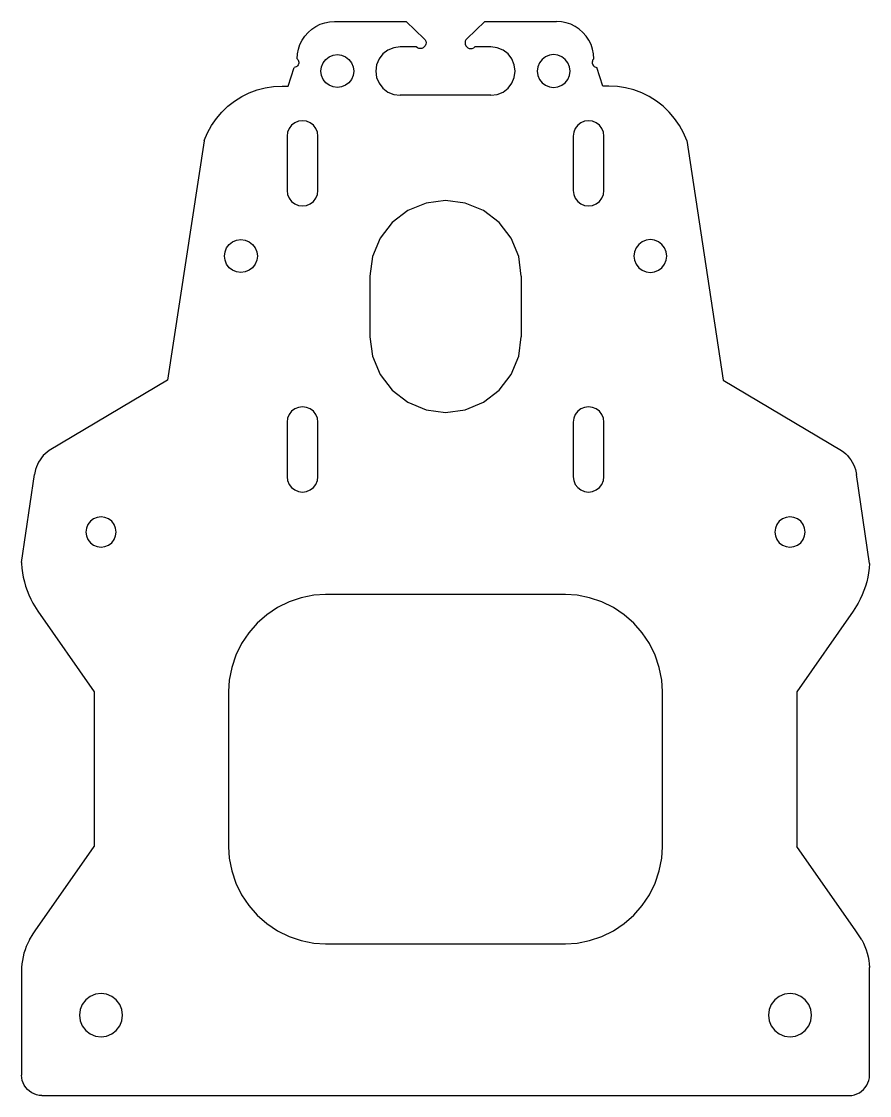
# Model space of a CAD drawing. Header units: millimetres. Extents: x -172 to 172, y -321 to 321.
# Drawn here: x 31.8 to 171.9, y -145.7 to 31.7 of the extents above; entities that cross this region are included whole.
import ezdxf

# ---------------------------------------------------------------- set-up
doc = ezdxf.new("R2010")
doc.units = ezdxf.units.MM

msp = doc.modelspace()

# ---------------------------------------------------------------- linework, layer by layer
for p, q in [((79.16, 29.9), (79.77, 30.43)), ((79.77, 30.43), (80.44, 30.88)), ((80.44, 30.88), (81.16, 31.24)), ((81.16, 31.24), (81.92, 31.5)), ((81.92, 31.5), (82.71, 31.65)), ((82.71, 31.65), (83.52, 31.71)), ((83.52, 31.71), (95.36, 31.71)), ((95.36, 31.71), (98.36, 28.86)), ((108.36, 31.71), (105.36, 28.86)), ((108.36, 31.71), (120.2, 31.71)), ((121, 31.65), (120.2, 31.71)), ((121.79, 31.5), (121, 31.65)), ((122.56, 31.24), (121.79, 31.5)), ((123.28, 30.88), (122.56, 31.24)), ((123.95, 30.43), (123.28, 30.88)), ((124.55, 29.9), (123.95, 30.43)), ((77.83, 27.9), (78.18, 28.63)), ((78.18, 28.63), (78.63, 29.3)), ((78.63, 29.3), (79.16, 29.9)), ((98.36, 28.86), (98.51, 28.66)), ((98.51, 28.66), (98.6, 28.43)), ((98.6, 28.43), (98.64, 28.19)), ((105.11, 28.43), (105.08, 28.19)), ((105.21, 28.66), (105.11, 28.43)), ((105.36, 28.86), (105.21, 28.66)), ((125.09, 29.3), (124.55, 29.9)), ((125.53, 28.63), (125.09, 29.3)), ((125.89, 27.9), (125.53, 28.63)), ((77.41, 26.35), (77.57, 27.14)), ((77.57, 27.14), (77.83, 27.9)), ((92.36, 26.98), (91.53, 26.34)), ((93.32, 27.38), (92.36, 26.98)), ((94.36, 27.51), (93.32, 27.38)), ((97.01, 27.51), (94.36, 27.51)), ((97.21, 27.36), (97.01, 27.51)), ((97.44, 27.27), (97.21, 27.36)), ((97.69, 27.23), (97.44, 27.27)), ((97.93, 27.27), (97.69, 27.23)), ((98.16, 27.36), (97.93, 27.27)), ((98.36, 27.51), (98.16, 27.36)), ((98.51, 27.71), (98.36, 27.51)), ((98.6, 27.94), (98.51, 27.71)), ((98.64, 28.19), (98.6, 27.94)), ((105.08, 28.19), (105.11, 27.94)), ((105.11, 27.94), (105.21, 27.71)), ((105.21, 27.71), (105.36, 27.51)), ((105.36, 27.51), (105.56, 27.36)), ((105.56, 27.36), (105.79, 27.27)), ((105.79, 27.27), (106.03, 27.23)), ((106.03, 27.23), (106.28, 27.27)), ((106.28, 27.27), (106.51, 27.36)), ((106.51, 27.36), (106.7, 27.51)), ((109.36, 27.51), (106.7, 27.51)), ((110.39, 27.38), (109.36, 27.51)), ((111.36, 26.98), (110.39, 27.38)), ((112.19, 26.34), (111.36, 26.98)), ((126.15, 27.14), (125.89, 27.9)), ((126.31, 26.35), (126.15, 27.14)), ((77.36, 25.55), (77.41, 26.35)), ((77.36, 25.55), (77.47, 25.43)), ((77.47, 25.43), (77.55, 25.3)), ((77.55, 25.3), (77.61, 25.15)), ((77.61, 25.15), (77.64, 24.99)), ((77.64, 24.99), (77.63, 24.83)), ((81.38, 24.22), (81.65, 24.87)), ((81.65, 24.87), (82.08, 25.43)), ((82.08, 25.43), (82.64, 25.86)), ((82.64, 25.86), (83.3, 26.14)), ((83.3, 26.14), (84, 26.23)), ((84, 26.23), (84.7, 26.14)), ((84.7, 26.14), (85.36, 25.86)), ((85.36, 25.86), (85.92, 25.43)), ((85.92, 25.43), (86.35, 24.87)), ((86.35, 24.87), (86.62, 24.22)), ((90.89, 25.51), (90.49, 24.55)), ((91.53, 26.34), (90.89, 25.51)), ((112.82, 25.51), (112.19, 26.34)), ((113.22, 24.55), (112.82, 25.51)), ((117.37, 24.87), (117.09, 24.22)), ((117.8, 25.43), (117.37, 24.87)), ((118.36, 25.86), (117.8, 25.43)), ((119.02, 26.14), (118.36, 25.86)), ((119.72, 26.23), (119.02, 26.14)), ((120.42, 26.14), (119.72, 26.23)), ((121.08, 25.86), (120.42, 26.14)), ((121.64, 25.43), (121.08, 25.86)), ((122.07, 24.87), (121.64, 25.43)), ((122.34, 24.22), (122.07, 24.87)), ((126.11, 25.15), (126.08, 24.99)), ((126.08, 24.99), (126.09, 24.83)), ((126.16, 25.3), (126.11, 25.15)), ((126.25, 25.43), (126.16, 25.3)), ((126.36, 25.55), (126.25, 25.43)), ((126.36, 25.55), (126.31, 26.35)), ((75.86, 21.03), (76.88, 24.12)), ((77.04, 24.15), (76.88, 24.12)), ((77.19, 24.21), (77.04, 24.15)), ((77.32, 24.29), (77.19, 24.21)), ((77.44, 24.4), (77.32, 24.29)), ((77.53, 24.53), (77.44, 24.4)), ((77.6, 24.68), (77.53, 24.53)), ((77.63, 24.83), (77.6, 24.68)), ((81.28, 23.51), (81.38, 24.22)), ((81.38, 22.81), (81.28, 23.51)), ((86.62, 24.22), (86.71, 23.51)), ((86.71, 23.51), (86.62, 22.81)), ((90.49, 24.55), (90.36, 23.51)), ((90.36, 23.51), (90.49, 22.48)), ((113.36, 23.51), (113.22, 24.55)), ((113.22, 22.48), (113.36, 23.51)), ((117.09, 24.22), (117, 23.51)), ((117, 23.51), (117.09, 22.81)), ((122.43, 23.51), (122.34, 24.22)), ((122.34, 22.81), (122.43, 23.51)), ((126.09, 24.83), (126.12, 24.68)), ((126.12, 24.68), (126.19, 24.53)), ((126.19, 24.53), (126.28, 24.4)), ((126.28, 24.4), (126.39, 24.29)), ((126.39, 24.29), (126.53, 24.21)), ((126.53, 24.21), (126.67, 24.15)), ((126.67, 24.15), (126.83, 24.12)), ((127.86, 21.03), (126.83, 24.12)), ((81.65, 22.15), (81.38, 22.81)), ((82.08, 21.59), (81.65, 22.15)), ((82.64, 21.16), (82.08, 21.59)), ((85.92, 21.59), (85.36, 21.16)), ((86.35, 22.15), (85.92, 21.59)), ((86.62, 22.81), (86.35, 22.15)), ((90.49, 22.48), (90.89, 21.51)), ((90.89, 21.51), (91.53, 20.68)), ((112.19, 20.68), (112.82, 21.51)), ((112.82, 21.51), (113.22, 22.48)), ((117.09, 22.81), (117.37, 22.15)), ((117.37, 22.15), (117.8, 21.59)), ((117.8, 21.59), (118.36, 21.16)), ((121.08, 21.16), (121.64, 21.59)), ((121.64, 21.59), (122.07, 22.15)), ((122.07, 22.15), (122.34, 22.81)), ((68.2, 19.3), (69.45, 19.92)), ((69.45, 19.92), (70.76, 20.4)), ((70.76, 20.4), (72.1, 20.75)), ((72.1, 20.75), (73.48, 20.96)), ((73.48, 20.96), (74.87, 21.03)), ((74.87, 21.03), (75.86, 21.03)), ((83.3, 20.89), (82.64, 21.16)), ((84, 20.8), (83.3, 20.89)), ((84.7, 20.89), (84, 20.8)), ((85.36, 21.16), (84.7, 20.89)), ((91.53, 20.68), (92.36, 20.05)), ((92.36, 20.05), (93.32, 19.65)), ((93.32, 19.65), (94.36, 19.51)), ((109.36, 19.51), (94.36, 19.51)), ((109.36, 19.51), (110.39, 19.65)), ((110.39, 19.65), (111.36, 20.05)), ((111.36, 20.05), (112.19, 20.68)), ((118.36, 21.16), (119.02, 20.89)), ((119.02, 20.89), (119.72, 20.8)), ((119.72, 20.8), (120.42, 20.89)), ((120.42, 20.89), (121.08, 21.16)), ((128.85, 21.03), (127.86, 21.03)), ((130.24, 20.96), (128.85, 21.03)), ((131.61, 20.75), (130.24, 20.96)), ((132.96, 20.4), (131.61, 20.75)), ((134.26, 19.92), (132.96, 20.4)), ((135.51, 19.3), (134.26, 19.92)), ((65.93, 17.71), (67.02, 18.57)), ((67.02, 18.57), (68.2, 19.3)), ((136.69, 18.57), (135.51, 19.3)), ((137.79, 17.71), (136.69, 18.57)), ((64.02, 15.69), (64.92, 16.75)), ((64.92, 16.75), (65.93, 17.71)), ((138.8, 16.75), (137.79, 17.71)), ((139.7, 15.69), (138.8, 16.75)), ((62.55, 13.33), (63.22, 14.55)), ((63.22, 14.55), (64.02, 15.69)), ((76.45, 14.57), (76.05, 14.05)), ((76.98, 14.97), (76.45, 14.57)), ((77.59, 15.23), (76.98, 14.97)), ((78.25, 15.32), (77.59, 15.23)), ((78.9, 15.23), (78.25, 15.32)), ((79.52, 14.97), (78.9, 15.23)), ((80.04, 14.57), (79.52, 14.97)), ((80.45, 14.05), (80.04, 14.57)), ((123.69, 14.57), (123.29, 14.05)), ((124.22, 14.97), (123.69, 14.57)), ((124.83, 15.23), (124.22, 14.97)), ((125.49, 15.32), (124.83, 15.23)), ((126.15, 15.23), (125.49, 15.32)), ((126.76, 14.97), (126.15, 15.23)), ((127.29, 14.57), (126.76, 14.97)), ((127.69, 14.05), (127.29, 14.57)), ((140.49, 14.55), (139.7, 15.69)), ((141.16, 13.33), (140.49, 14.55)), ((62.01, 12.05), (62.55, 13.33)), ((75.79, 13.43), (75.71, 12.78)), ((75.71, 12.78), (75.71, 3.78)), ((76.05, 14.05), (75.79, 13.43)), ((80.7, 13.43), (80.45, 14.05)), ((80.79, 12.78), (80.7, 13.43)), ((80.79, 3.78), (80.79, 12.78)), ((123.04, 13.43), (122.95, 12.78)), ((122.95, 12.78), (122.95, 3.78)), ((123.29, 14.05), (123.04, 13.43)), ((127.94, 13.43), (127.69, 14.05)), ((128.03, 12.78), (127.94, 13.43)), ((128.03, 3.78), (128.03, 12.78)), ((141.71, 12.05), (141.16, 13.33)), ((61.99, 12.01), (55.97, -27.52)), ((62.01, 12.05), (61.99, 12.01)), ((141.71, 12.05), (147.73, -27.52)), ((75.71, 3.78), (75.79, 3.12)), ((80.7, 3.12), (80.79, 3.78)), ((122.95, 3.78), (123.04, 3.12)), ((127.94, 3.12), (128.03, 3.78)), ((75.79, 3.12), (76.05, 2.51)), ((76.05, 2.51), (76.45, 1.98)), ((76.45, 1.98), (76.98, 1.58)), ((79.52, 1.58), (80.04, 1.98)), ((80.04, 1.98), (80.45, 2.51)), ((80.45, 2.51), (80.7, 3.12)), ((123.04, 3.12), (123.29, 2.51)), ((123.29, 2.51), (123.69, 1.98)), ((123.69, 1.98), (124.22, 1.58)), ((126.76, 1.58), (127.29, 1.98)), ((127.29, 1.98), (127.69, 2.51)), ((127.69, 2.51), (127.94, 3.12)), ((76.98, 1.58), (77.59, 1.32)), ((77.59, 1.32), (78.25, 1.24)), ((78.25, 1.24), (78.9, 1.32)), ((78.9, 1.32), (79.52, 1.58)), ((124.22, 1.58), (124.83, 1.32)), ((124.83, 1.32), (125.49, 1.24)), ((125.49, 1.24), (126.15, 1.32)), ((126.15, 1.32), (126.76, 1.58)), ((65.72, -5.68), (66.15, -5.12)), ((66.15, -5.12), (66.71, -4.68)), ((66.71, -4.68), (67.37, -4.41)), ((67.37, -4.41), (68.07, -4.32)), ((68.07, -4.32), (68.77, -4.41)), ((68.77, -4.41), (69.43, -4.68)), ((69.43, -4.68), (69.99, -5.12)), ((69.99, -5.12), (70.42, -5.68)), ((133.77, -5.12), (133.33, -5.68)), ((134.33, -4.68), (133.77, -5.12)), ((134.98, -4.41), (134.33, -4.68)), ((135.69, -4.32), (134.98, -4.41)), ((136.39, -4.41), (135.69, -4.32)), ((137.04, -4.68), (136.39, -4.41)), ((137.61, -5.12), (137.04, -4.68)), ((138.04, -5.68), (137.61, -5.12)), ((65.36, -7.04), (65.45, -6.33)), ((65.45, -7.74), (65.36, -7.04)), ((65.45, -6.33), (65.72, -5.68)), ((70.42, -5.68), (70.69, -6.33)), ((70.69, -6.33), (70.79, -7.04)), ((70.79, -7.04), (70.69, -7.74)), ((133.06, -6.33), (132.97, -7.04)), ((132.97, -7.04), (133.06, -7.74)), ((133.33, -5.68), (133.06, -6.33)), ((138.31, -6.33), (138.04, -5.68)), ((138.4, -7.04), (138.31, -6.33)), ((138.31, -7.74), (138.4, -7.04)), ((65.72, -8.39), (65.45, -7.74)), ((66.15, -8.96), (65.72, -8.39)), ((70.42, -8.39), (69.99, -8.96)), ((70.69, -7.74), (70.42, -8.39)), ((133.06, -7.74), (133.33, -8.39)), ((133.33, -8.39), (133.77, -8.96)), ((137.61, -8.96), (138.04, -8.39)), ((138.04, -8.39), (138.31, -7.74)), ((66.71, -9.39), (66.15, -8.96)), ((67.37, -9.66), (66.71, -9.39)), ((68.07, -9.75), (67.37, -9.66)), ((68.77, -9.66), (68.07, -9.75)), ((69.43, -9.39), (68.77, -9.66)), ((69.99, -8.96), (69.43, -9.39)), ((89.38, -10.35), (89.38, -20.35)), ((114.38, -10.35), (114.38, -20.35)), ((133.77, -8.96), (134.33, -9.39)), ((134.33, -9.39), (134.98, -9.66)), ((134.98, -9.66), (135.69, -9.75)), ((135.69, -9.75), (136.39, -9.66)), ((136.39, -9.66), (137.04, -9.39)), ((137.04, -9.39), (137.61, -8.96)), ((55.97, -27.52), (36.42, -39.14)), ((147.73, -27.52), (167.27, -39.14)), ((76.05, -33.2), (75.79, -33.81)), ((76.45, -32.67), (76.05, -33.2)), ((76.98, -32.27), (76.45, -32.67)), ((77.59, -32.02), (76.98, -32.27)), ((78.25, -31.93), (77.59, -32.02)), ((78.9, -32.02), (78.25, -31.93)), ((79.52, -32.27), (78.9, -32.02)), ((80.04, -32.67), (79.52, -32.27)), ((80.45, -33.2), (80.04, -32.67)), ((80.7, -33.81), (80.45, -33.2)), ((123.29, -33.2), (123.04, -33.81)), ((123.69, -32.67), (123.29, -33.2)), ((124.22, -32.27), (123.69, -32.67)), ((124.83, -32.02), (124.22, -32.27)), ((125.49, -31.93), (124.83, -32.02)), ((126.15, -32.02), (125.49, -31.93)), ((126.76, -32.27), (126.15, -32.02)), ((127.29, -32.67), (126.76, -32.27)), ((127.69, -33.2), (127.29, -32.67)), ((127.94, -33.81), (127.69, -33.2)), ((75.79, -33.81), (75.71, -34.47)), ((75.71, -34.47), (75.71, -43.47)), ((80.79, -34.47), (80.7, -33.81)), ((80.79, -43.47), (80.79, -34.47)), ((123.04, -33.81), (122.95, -34.47)), ((122.95, -34.47), (122.95, -43.47)), ((128.03, -34.47), (127.94, -33.81)), ((128.03, -43.47), (128.03, -34.47)), ((34.9, -40.69), (34.67, -41.06)), ((35.16, -40.34), (34.9, -40.69)), ((35.44, -40), (35.16, -40.34)), ((35.74, -39.69), (35.44, -40)), ((36.07, -39.4), (35.74, -39.69)), ((36.42, -39.14), (36.07, -39.4)), ((167.27, -39.14), (167.62, -39.4)), ((167.62, -39.4), (167.95, -39.69)), ((167.95, -39.69), (168.26, -40)), ((168.26, -40), (168.54, -40.34)), ((168.54, -40.34), (168.79, -40.69)), ((168.79, -40.69), (169.02, -41.06)), ((34.16, -42.26), (33.97, -43.11)), ((34.3, -41.85), (34.16, -42.26)), ((34.47, -41.45), (34.3, -41.85)), ((34.67, -41.06), (34.47, -41.45)), ((169.02, -41.06), (169.22, -41.45)), ((169.22, -41.45), (169.4, -41.85)), ((169.4, -41.85), (169.54, -42.26)), ((169.54, -42.26), (169.73, -43.11)), ((31.85, -57.67), (33.97, -43.11)), ((75.71, -43.47), (75.79, -44.13)), ((75.79, -44.13), (76.05, -44.74)), ((80.45, -44.74), (80.7, -44.13)), ((80.7, -44.13), (80.79, -43.47)), ((122.95, -43.47), (123.04, -44.13)), ((123.04, -44.13), (123.29, -44.74)), ((127.69, -44.74), (127.94, -44.13)), ((127.94, -44.13), (128.03, -43.47)), ((171.87, -57.81), (169.73, -43.11)), ((76.05, -44.74), (76.45, -45.26)), ((76.45, -45.26), (76.98, -45.67)), ((76.98, -45.67), (77.59, -45.92)), ((77.59, -45.92), (78.25, -46.01)), ((78.25, -46.01), (78.9, -45.92)), ((78.9, -45.92), (79.52, -45.67)), ((79.52, -45.67), (80.04, -45.26)), ((80.04, -45.26), (80.45, -44.74)), ((123.29, -44.74), (123.69, -45.26)), ((123.69, -45.26), (124.22, -45.67)), ((124.22, -45.67), (124.83, -45.92)), ((124.83, -45.92), (125.49, -46.01)), ((125.49, -46.01), (126.15, -45.92)), ((126.15, -45.92), (126.76, -45.67)), ((126.76, -45.67), (127.29, -45.26)), ((127.29, -45.26), (127.69, -44.74)), ((42.81, -51.36), (42.56, -51.96)), ((43.21, -50.84), (42.81, -51.36)), ((43.73, -50.44), (43.21, -50.84)), ((44.33, -50.19), (43.73, -50.44)), ((44.98, -50.11), (44.33, -50.19)), ((45.62, -50.19), (44.98, -50.11)), ((46.23, -50.44), (45.62, -50.19)), ((46.74, -50.84), (46.23, -50.44)), ((47.14, -51.36), (46.74, -50.84)), ((47.39, -51.96), (47.14, -51.36)), ((156.58, -51.36), (156.33, -51.96)), ((156.97, -50.84), (156.58, -51.36)), ((157.49, -50.44), (156.97, -50.84)), ((158.09, -50.19), (157.49, -50.44)), ((158.74, -50.11), (158.09, -50.19)), ((159.39, -50.19), (158.74, -50.11)), ((159.99, -50.44), (159.39, -50.19)), ((160.51, -50.84), (159.99, -50.44)), ((160.91, -51.36), (160.51, -50.84)), ((161.16, -51.96), (160.91, -51.36)), ((42.56, -51.96), (42.48, -52.61)), ((42.48, -52.61), (42.56, -53.26)), ((47.48, -52.61), (47.39, -51.96)), ((47.39, -53.26), (47.48, -52.61)), ((156.33, -51.96), (156.24, -52.61)), ((156.24, -52.61), (156.33, -53.26)), ((161.24, -52.61), (161.16, -51.96)), ((161.16, -53.26), (161.24, -52.61)), ((42.56, -53.26), (42.81, -53.86)), ((42.81, -53.86), (43.21, -54.38)), ((43.21, -54.38), (43.73, -54.77)), ((43.73, -54.77), (44.33, -55.02)), ((45.62, -55.02), (46.23, -54.77)), ((46.23, -54.77), (46.74, -54.38)), ((46.74, -54.38), (47.14, -53.86)), ((47.14, -53.86), (47.39, -53.26)), ((156.33, -53.26), (156.58, -53.86)), ((156.58, -53.86), (156.97, -54.38)), ((156.97, -54.38), (157.49, -54.77)), ((157.49, -54.77), (158.09, -55.02)), ((159.39, -55.02), (159.99, -54.77)), ((159.99, -54.77), (160.51, -54.38)), ((160.51, -54.38), (160.91, -53.86)), ((160.91, -53.86), (161.16, -53.26)), ((44.33, -55.02), (44.98, -55.11)), ((44.98, -55.11), (45.62, -55.02)), ((158.09, -55.02), (158.74, -55.11)), ((158.74, -55.11), (159.39, -55.02)), ((31.85, -57.67), (31.85, -57.81)), ((31.85, -57.81), (31.91, -58.57)), ((171.87, -57.81), (171.81, -58.57)), ((31.91, -58.57), (32, -59.33)), ((32, -59.33), (32.14, -60.08)), ((32.14, -60.08), (32.31, -60.83)), ((171.58, -60.08), (171.41, -60.83)), ((171.71, -59.33), (171.58, -60.08)), ((171.81, -58.57), (171.71, -59.33)), ((32.31, -60.83), (32.52, -61.57)), ((32.52, -61.57), (32.77, -62.29)), ((171.19, -61.57), (170.95, -62.29)), ((171.41, -60.83), (171.19, -61.57)), ((32.77, -62.29), (33.05, -63)), ((33.05, -63), (33.37, -63.69)), ((33.37, -63.69), (33.73, -64.37)), ((78.05, -63.47), (76.04, -64.15)), ((80.14, -63.05), (78.05, -63.47)), ((82.06, -62.93), (80.14, -63.05)), ((121.66, -62.93), (82.06, -62.93)), ((123.58, -63.05), (121.66, -62.93)), ((125.66, -63.47), (123.58, -63.05)), ((127.68, -64.15), (125.66, -63.47)), ((170.34, -63.69), (169.99, -64.37)), ((170.66, -63), (170.34, -63.69)), ((170.95, -62.29), (170.66, -63)), ((33.73, -64.37), (34.54, -65.67)), ((74.13, -65.09), (72.36, -66.27)), ((76.04, -64.15), (74.13, -65.09)), ((129.59, -65.09), (127.68, -64.15)), ((131.36, -66.27), (129.59, -65.09)), ((169.99, -64.37), (169.18, -65.67)), ((34.54, -65.67), (43.83, -79)), ((72.36, -66.27), (70.76, -67.68)), ((132.96, -67.68), (131.36, -66.27)), ((169.18, -65.67), (159.89, -79)), ((70.76, -67.68), (69.36, -69.28)), ((134.36, -69.28), (132.96, -67.68)), ((69.36, -69.28), (68.17, -71.05)), ((135.54, -71.05), (134.36, -69.28)), ((68.17, -71.05), (67.23, -72.96)), ((136.48, -72.96), (135.54, -71.05)), ((67.23, -72.96), (66.55, -74.97)), ((137.17, -74.97), (136.48, -72.96)), ((66.55, -74.97), (66.13, -77.06)), ((137.58, -77.06), (137.17, -74.97)), ((66.13, -77.06), (66.01, -78.97)), ((137.71, -78.97), (137.58, -77.06)), ((43.83, -79), (43.84, -104.55)), ((66.01, -78.97), (66.01, -104.58)), ((137.71, -104.58), (137.71, -78.97)), ((159.89, -79), (159.9, -104.55)), ((34.12, -118.49), (43.84, -104.55)), ((66.01, -104.58), (66.13, -106.5)), ((137.58, -106.5), (137.71, -104.58)), ((169.61, -118.49), (159.9, -104.55)), ((66.13, -106.5), (66.55, -108.58)), ((137.17, -108.58), (137.58, -106.5)), ((66.55, -108.58), (67.23, -110.6)), ((136.48, -110.6), (137.17, -108.58)), ((67.23, -110.6), (68.17, -112.51)), ((135.54, -112.51), (136.48, -110.6)), ((68.17, -112.51), (69.36, -114.28)), ((134.36, -114.28), (135.54, -112.51)), ((69.36, -114.28), (70.76, -115.88)), ((132.96, -115.88), (134.36, -114.28)), ((70.76, -115.88), (72.36, -117.28)), ((131.36, -117.28), (132.96, -115.88)), ((33.77, -118.97), (34.12, -118.49)), ((72.36, -117.28), (74.13, -118.46)), ((74.13, -118.46), (76.04, -119.4)), ((127.68, -119.4), (129.59, -118.46)), ((129.59, -118.46), (131.36, -117.28)), ((169.96, -118.97), (169.61, -118.49)), ((32.87, -120.52), (32.63, -121.06)), ((33.14, -119.98), (32.87, -120.52)), ((33.14, -119.98), (33.77, -118.97)), ((76.04, -119.4), (78.05, -120.09)), ((78.05, -120.09), (80.14, -120.5)), ((80.14, -120.5), (82.06, -120.63)), ((121.66, -120.63), (123.58, -120.5)), ((123.58, -120.5), (125.66, -120.09)), ((125.66, -120.09), (127.68, -119.4)), ((170.59, -119.98), (169.96, -118.97)), ((170.59, -119.98), (170.86, -120.52)), ((170.86, -120.52), (171.1, -121.06)), ((32.25, -122.19), (32.1, -122.77)), ((32.42, -121.62), (32.25, -122.19)), ((32.63, -121.06), (32.42, -121.62)), ((82.06, -120.63), (121.66, -120.63)), ((171.1, -121.06), (171.31, -121.62)), ((171.31, -121.62), (171.49, -122.19)), ((171.49, -122.19), (171.63, -122.77)), ((31.9, -123.95), (31.85, -124.54)), ((31.98, -123.35), (31.9, -123.95)), ((32.1, -122.77), (31.98, -123.35)), ((171.63, -122.77), (171.75, -123.35)), ((171.75, -123.35), (171.83, -123.95)), ((171.83, -123.95), (171.88, -124.54)), ((31.85, -124.54), (31.84, -142.31)), ((171.88, -142.31), (171.88, -124.54)), ((43.18, -129.32), (42.44, -129.89)), ((44.04, -128.96), (43.18, -129.32)), ((44.97, -128.84), (44.04, -128.96)), ((45.89, -128.96), (44.97, -128.84)), ((46.75, -129.32), (45.89, -128.96)), ((47.49, -129.89), (46.75, -129.32)), ((156.97, -129.32), (156.23, -129.89)), ((157.83, -128.96), (156.97, -129.32)), ((158.75, -128.84), (157.83, -128.96)), ((159.67, -128.96), (158.75, -128.84)), ((160.53, -129.32), (159.67, -128.96)), ((161.27, -129.89), (160.53, -129.32)), ((41.88, -130.63), (41.52, -131.49)), ((42.44, -129.89), (41.88, -130.63)), ((48.06, -130.63), (47.49, -129.89)), ((48.41, -131.49), (48.06, -130.63)), ((155.66, -130.63), (155.3, -131.49)), ((156.23, -129.89), (155.66, -130.63)), ((161.84, -130.63), (161.27, -129.89)), ((162.2, -131.49), (161.84, -130.63)), ((41.52, -131.49), (41.4, -132.41)), ((41.4, -132.41), (41.52, -133.33)), ((48.54, -132.41), (48.41, -131.49)), ((48.41, -133.33), (48.54, -132.41)), ((155.3, -131.49), (155.18, -132.41)), ((155.18, -132.41), (155.3, -133.33)), ((162.32, -132.41), (162.2, -131.49)), ((162.2, -133.33), (162.32, -132.41)), ((41.52, -133.33), (41.88, -134.19)), ((41.88, -134.19), (42.44, -134.93)), ((47.49, -134.93), (48.06, -134.19)), ((48.06, -134.19), (48.41, -133.33)), ((155.3, -133.33), (155.66, -134.19)), ((155.66, -134.19), (156.23, -134.93)), ((161.27, -134.93), (161.84, -134.19)), ((161.84, -134.19), (162.2, -133.33)), ((42.44, -134.93), (43.18, -135.5)), ((43.18, -135.5), (44.04, -135.86)), ((44.04, -135.86), (44.97, -135.98)), ((44.97, -135.98), (45.89, -135.86)), ((45.89, -135.86), (46.75, -135.5)), ((46.75, -135.5), (47.49, -134.93)), ((156.23, -134.93), (156.97, -135.5)), ((156.97, -135.5), (157.83, -135.86)), ((157.83, -135.86), (158.75, -135.98)), ((158.75, -135.98), (159.67, -135.86)), ((159.67, -135.86), (160.53, -135.5)), ((160.53, -135.5), (161.27, -134.93)), ((31.87, -142.75), (31.84, -142.31)), ((31.95, -143.18), (31.87, -142.75)), ((32.09, -143.6), (31.95, -143.18)), ((32.29, -143.99), (32.09, -143.6)), ((171.43, -143.99), (171.62, -143.6)), ((171.62, -143.6), (171.76, -143.18)), ((171.76, -143.18), (171.85, -142.75)), ((171.85, -142.75), (171.88, -142.31)), ((32.53, -144.36), (32.29, -143.99)), ((32.82, -144.69), (32.53, -144.36)), ((33.15, -144.98), (32.82, -144.69)), ((33.52, -145.22), (33.15, -144.98)), ((33.91, -145.42), (33.52, -145.22)), ((34.33, -145.56), (33.91, -145.42)), ((169.39, -145.56), (169.8, -145.42)), ((169.8, -145.42), (170.2, -145.22)), ((170.2, -145.22), (170.56, -144.98)), ((170.56, -144.98), (170.89, -144.69)), ((170.89, -144.69), (171.18, -144.36)), ((171.18, -144.36), (171.43, -143.99)), ((34.76, -145.65), (34.33, -145.56)), ((35.2, -145.67), (34.76, -145.65)), ((35.2, -145.67), (168.52, -145.67)), ((168.52, -145.67), (168.95, -145.65)), ((168.95, -145.65), (169.39, -145.56))]:
    msp.add_line(p, q)
at = {"color": 28, "true_color": 0x4c1300}
for p, q in [((101.88, 2.15), (98.64, 1.72)), ((105.11, 1.72), (101.88, 2.15)), ((95.63, 0.47), (93.04, -1.52)), ((98.64, 1.72), (95.63, 0.47)), ((108.13, 0.47), (105.11, 1.72)), ((110.72, -1.52), (108.13, 0.47)), ((93.04, -1.52), (91.05, -4.1)), ((112.7, -4.1), (110.72, -1.52)), ((91.05, -4.1), (89.8, -7.12)), ((113.95, -7.12), (112.7, -4.1)), ((89.8, -7.12), (89.38, -10.35)), ((114.38, -10.35), (113.95, -7.12)), ((89.38, -20.35), (89.8, -23.59)), ((113.95, -23.59), (114.38, -20.35)), ((89.8, -23.59), (91.05, -26.6)), ((112.7, -26.6), (113.95, -23.59)), ((91.05, -26.6), (93.04, -29.19)), ((110.72, -29.19), (112.7, -26.6)), ((93.04, -29.19), (95.63, -31.18)), ((108.13, -31.18), (110.72, -29.19)), ((95.63, -31.18), (98.64, -32.43)), ((105.11, -32.43), (108.13, -31.18)), ((98.64, -32.43), (101.88, -32.85)), ((101.88, -32.85), (105.11, -32.43))]:
    msp.add_line(p, q, dxfattribs=at)

doc.saveas('drawing.dxf')
